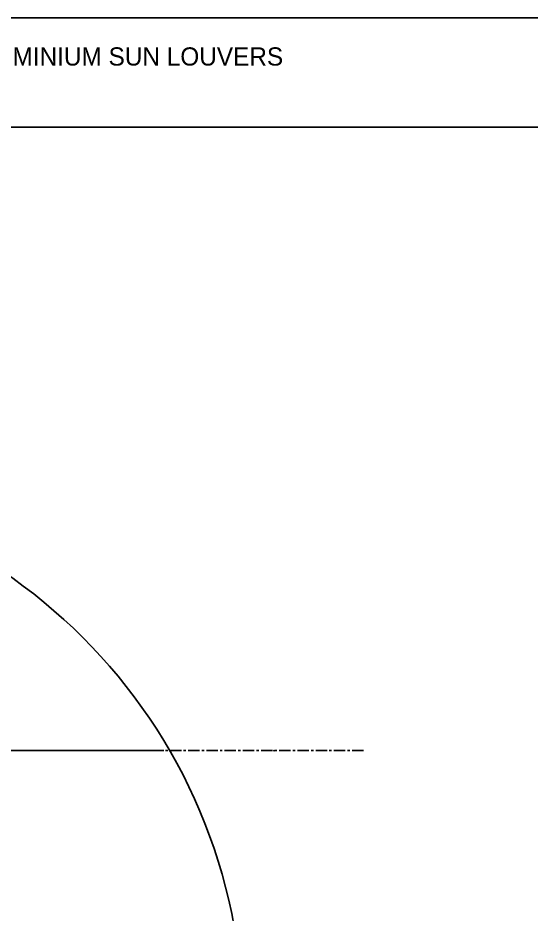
# Model space of a CAD drawing. Header units: millimetres. Extents: x -244126 to 368105, y -173968 to 259060.
# Drawn here: x -20672.7 to -20616.4, y 88789.9 to 88888.4 of the extents above; entities that cross this region are included whole.
import ezdxf
from ezdxf.enums import TextEntityAlignment as Align
from ezdxf.xclip import XClip

# ---------------------------------------------------------------- set-up
doc = ezdxf.new("R2010")
doc.units = ezdxf.units.MM
doc.header["$MEASUREMENT"] = 0
doc.header["$XCLIPFRAME"] = 0
doc.linetypes.add('CENTER', pattern=[2, 1.25, -0.25, 0.25, -0.25])
doc.linetypes.add('TA_HL_003.00000', pattern=[19.5, 10.65, -8.85])
for name, color, linetype in [('000 - GRID', 8, 'CENTER'), ('000 - SYMBOL CON', 1, 'Continuous'), ('000 - T E X T', 4, 'Continuous'), ('000 - TITLEBLOCK', 4, 'Continuous'), ('002 - STRUCTURAL STEEL', 4, 'Continuous')]:
    doc.layers.add(name, color=color, linetype=linetype)
doc.styles.add('Cetury Gothic', font='GOTHIC.TTF')
doc.styles.add('TA', font='Cordia New.ttf', dxfattribs={"height": 4.5})

# ---------------------------------------------------------------- blocks, each defined once
blk = doc.blocks.new('A$Cfd196da9')
at = {"color": 0, "linetype": 'ByBlock', "const_width": 0.1}
blk.add_lwpolyline([(-143.5, -98.00000000003524), (96.5, -98.00000000003524), (96.5, 98.99999999999818), (-143.5, 98.99999999999818)], close=True, dxfattribs=at)
blk = doc.blocks.new('*U1680')
at = {"layer": '000 - TITLEBLOCK', "color": 250}
blk.add_lwpolyline([(0, 0), (594, 0), (594, 420), (0, 420)], close=True, dxfattribs=at)
at = {"layer": '000 - T E X T', "color": 3, "xscale": 2, "yscale": 2, "zscale": 2}
blk.add_blockref('A$Cfd196da9', (297, 210), dxfattribs=at)
at = {"color": 4, "style": 'TA'}
blk.add_attdef('PAPER_SIZE', text='', height=2.501996734691533, dxfattribs=at).set_placement((568.5990135701577, 9.974056278897478), align=Align.MIDDLE_RIGHT)
blk.add_attdef('SCALE_SIZE', text='', height=2.501996734691533, dxfattribs=at).set_placement((573.5108402257829, 10.02616452662733), align=Align.MIDDLE_LEFT)
at = {"layer": '000 - T E X T', "color": 250, "style": 'TA'}
for tag, height, p in [('SUPERLINK', 2, (17.26463526980069, 415.7653398632592)), ('NAMEFILE', 2, (17.26463526980069, 411.7648986908698)), ('SC', 40, (3.363757568388337, 375.2105322544021))]:
    blk.add_attdef(tag, text='', height=height, dxfattribs=at).set_placement(p, align=Align.MIDDLE_LEFT)
at = {"layer": '000 - T E X T', "color": 4, "style": 'TA'}
for tag, height, p in [('PRELIM_NAME_JOB_1', 2, (524.6650049813361, 330.1910098792705)), ('PRELIM_NAME_JOB_2', 2, (524.6650049813361, 325.8277144555959)), ('PRELIM_NAME_PROJECT_1', 3, (494.8065500009579, 309.3102591053976)), ('PRELIM_NAME_PROJECT_2', 3, (494.8065500009579, 301.9102591053979)), ('PRELIM_NAME_PROJECT_3', 3, (494.8065500009579, 294.5102591053983)), ('PRELIM_NAME_TITLE_3', 2.4, (495.5065500009587, 73.98807190992738)), ('PRELIM_NAME_TITLE_1', 1.2, (247.7532750004793, 43.65403595496355)), ('PRELIM_NAME_TITLE_2', 1.2, (247.7532750004793, 40.32403595496362)), ('DRAWING_NO1', 2.4, (494.6108710958615, 32.91537826389776)), ('DRAWING_NO2', 2.4, (494.6108710958615, 24.91449591911896))]:
    blk.add_attdef(tag, text='', height=height, dxfattribs=at).set_placement(p, align=Align.MIDDLE_LEFT)
at = {"layer": '000 - T E X T', "color": 4, "style": 'Cetury Gothic'}
for tag, p in [('SHEET_NO.', (561.5789428620446, 33.99774362902372)), ('TOTAL_SHEET_NO.', (560.9658428601324, 17.63984143132984))]:
    blk.add_attdef(tag, text='', height=3.6, dxfattribs=at).set_placement(p, align=Align.CENTER)
at = {"layer": '000 - T E X T', "color": 4, "style": 'TA'}
blk.add_attdef('NAME_REMARK', (55.28589976401418, 17.30396926597859), '', height=4, dxfattribs=at)
blk = doc.blocks.new('*U3050')
at = {"layer": '002 - STRUCTURAL STEEL', "color": 0, "linetype": 'ByBlock'}
blk.add_lwpolyline([(0, 1700), (50, 1700), (50, 0), (0, 0)], close=True, dxfattribs=at)
blk = doc.blocks.new('000 - FAMELINE_BUBBLE_TYP.DETAIL_AL.LITEWOOD_12x50mm.+C-CARRIER_CUT_VIEW_TYPE_2')
at = {"layer": '000 - SYMBOL CON', "color": 2, "linetype": 'ByBlock'}
blk.add_circle((0, 0), 60, dxfattribs=at)
at = {"layer": '002 - STRUCTURAL STEEL', "color": 1}
ref = blk.add_blockref('*U3050', (-80, 850), dxfattribs=dict(at, xscale=-1, rotation=180))
XClip(ref).set_block_clipping_path([(71.46110970360299, 790.610713487144), (55.07509921988691, 795.4220802787289), (40.70835596328299, 804.6550255387446), (29.52478803012923, 817.5615509526641), (22.43042158313026, 833.0960465895142), (20.0000000000001, 850), (22.430421583130247, 866.9039534104858), (29.52478803012921, 882.4384490473358), (40.708355963282955, 895.3449744612554), (55.07509921988688, 904.5779197212711), (71.46110970360294, 909.389286512856), (88.53889029639714, 909.389286512856), (104.92490078011322, 904.5779197212711), (119.29164403671714, 895.3449744612556), (130.47521196987094, 882.4384490473359), (137.56957841686992, 866.9039534104859), (140.0000000000001, 850.0000000000001), (137.56957841686997, 833.0960465895143), (130.47521196987105, 817.5615509526642), (119.29164403671732, 804.6550255387446), (104.92490078011342, 795.422080278729), (88.53889029639737, 790.610713487144)])
blk = doc.blocks.new('*U3130')
at = {"color": 3}
blk.add_point((0, -123.4408790105371), dxfattribs=at)
at = {"layer": '000 - GRID', "color": 0, "linetype": 'ByBlock'}
blk.add_line((0, 9.999999999999998), (3.678870051998886e-14, -133.4408790105371), dxfattribs=at)
at = {"style": 'TA', "flags": 1}
blk.add_attdef('LOCATION', (6, 6), '', height=4.5, dxfattribs=at)

msp = doc.modelspace()

# ---------------------------------------------------------------- block references
at = {"color": 2, "linetype": 'TA_HL_003.00000'}
ref = msp.add_blockref('*U1680', (-20838.00496027173, 88468.3859003077), dxfattribs=at)
ref.add_attrib('SUPERLINK', 'C:\\\\TA\\\\TA_WORK\\\\FAMELINE_EST_DATA_2020\\\\250_L65\\\\250004_RIVA_3_CONDO\\\\ALUMINIUM SUN LOUVERS\\\\ALUMINIUM SUN LOUVERS', dxfattribs={"layer": '000 - T E X T', "color": 250, "height": 2, "style": 'TA'}).set_placement((-20820.74032500193, 88884.15124017096), align=Align.MIDDLE_LEFT)

# ---------------------------------------------------------------- next in the draw order: block references
at = {"color": 3, "rotation": 270}
msp.add_blockref('000 - FAMELINE_BUBBLE_TYP.DETAIL_AL.LITEWOOD_12x50mm.+C-CARRIER_CUT_VIEW_TYPE_2', (-20708.00496027173, 88777.88590030768), dxfattribs=at)

# ---------------------------------------------------------------- next in the draw order: linework, layer by layer
at = {"color": 3}
msp.add_lwpolyline([(-20588.00496027173, 88679.38590030765), (-20828.00496027173, 88679.38590030765), (-20828.00496027173, 88876.3859003077), (-20588.00496027173, 88876.3859003077)], close=True, dxfattribs=at)

# ---------------------------------------------------------------- next in the draw order: block references
at = {"layer": '000 - GRID', "rotation": 90}
msp.add_blockref('*U3130', (-20768.00496027173, 88807.88590033489), dxfattribs=at)

doc.saveas('drawing.dxf')
